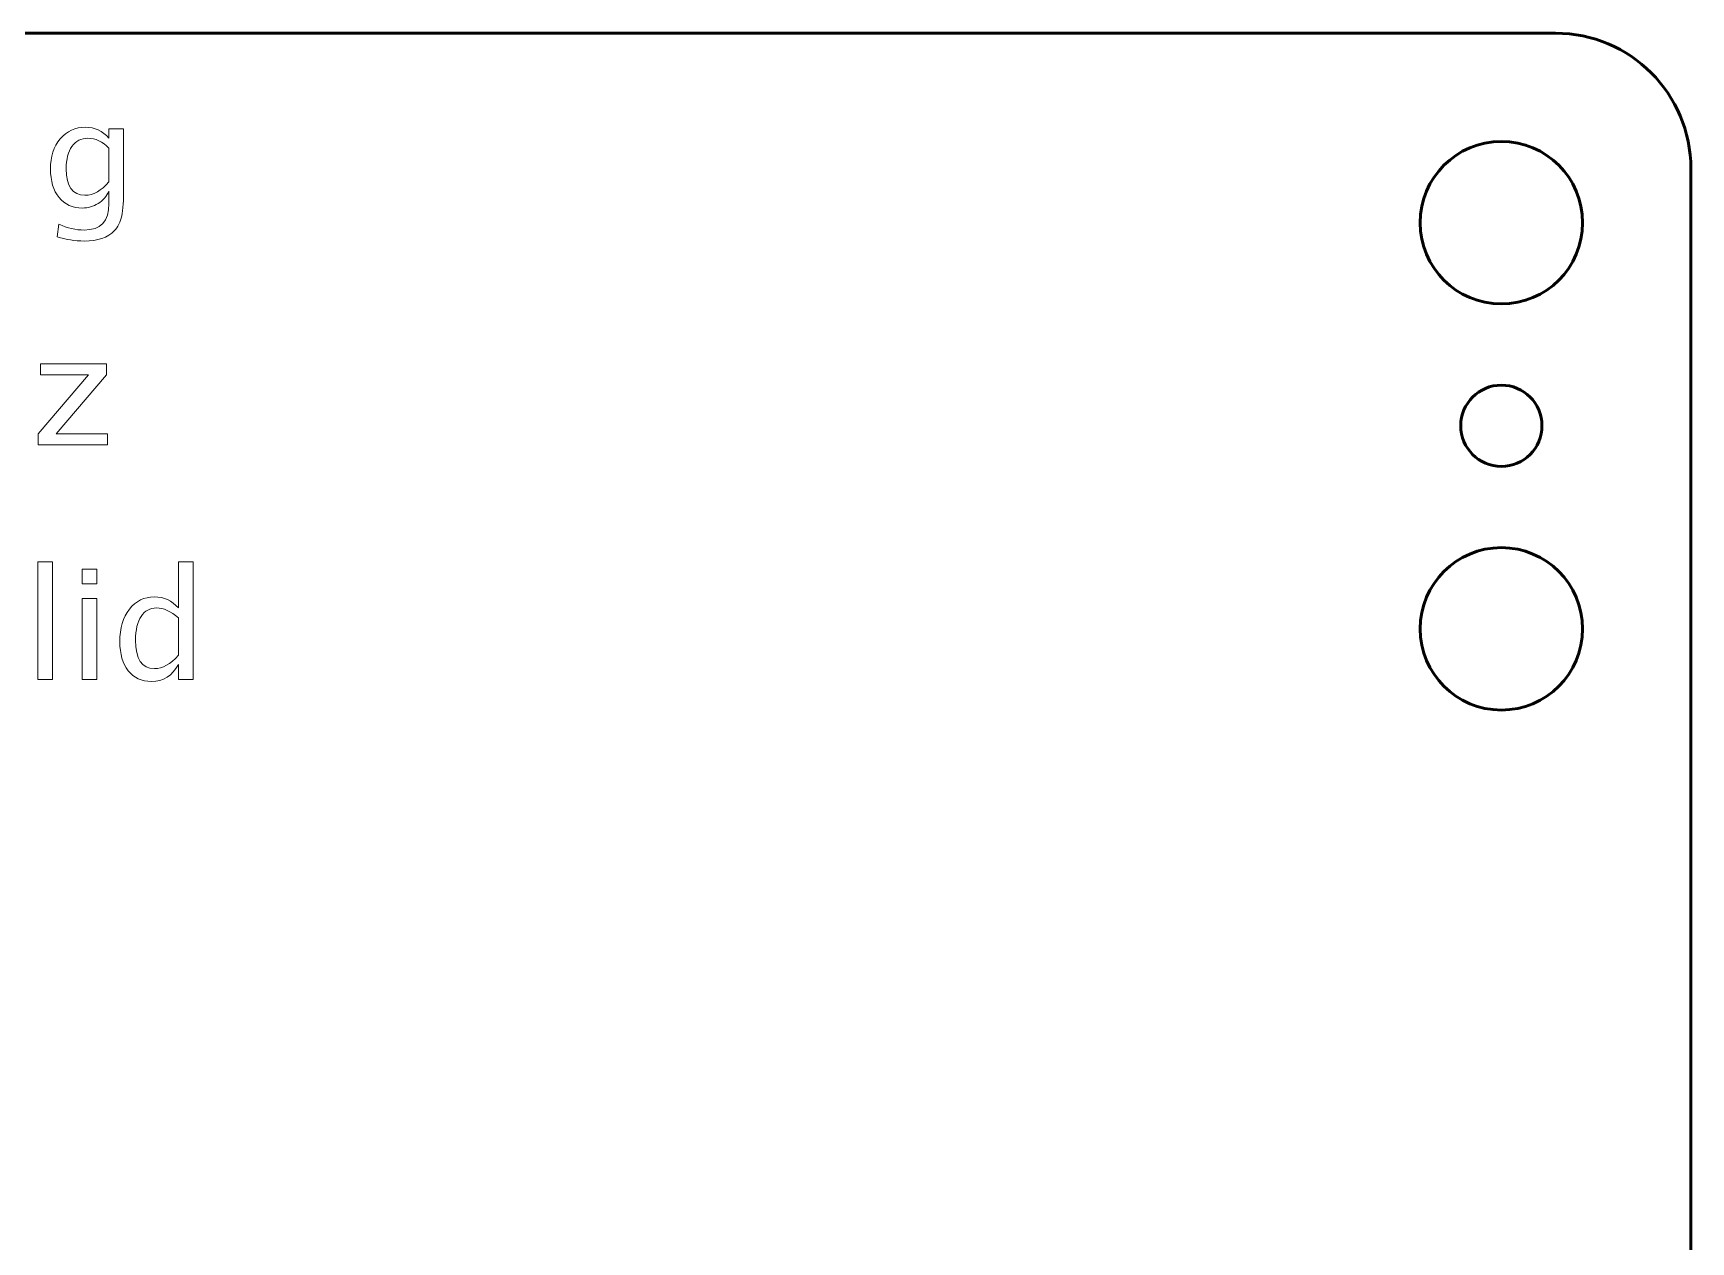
# Model space of a CAD drawing. Header units: centimetres. Extents: x -10.4 to 10.4, y -14.9 to 14.9.
# Drawn here: x 4.33 to 10.45, y 10.49 to 14.95 of the extents above; entities that cross this region are included whole.
import ezdxf

# ---------------------------------------------------------------- set-up
doc = ezdxf.new("R2010")
doc.units = ezdxf.units.CM
doc.header["$MEASUREMENT"] = 0
doc.layers.add('Layer 1', color=7, linetype='Continuous')

msp = doc.modelspace()

# ---------------------------------------------------------------- linework, layer by layer
at = {"layer": 'Layer 1', "lineweight": 53}
for centre, major_axis in [((9.74999, 14.24999), (0, 0.30001)), ((9.75, 13.5), (0, 0.15)), ((9.74999, 12.74999), (0, 0.30001))]:
    msp.add_ellipse(centre, major_axis=major_axis, ratio=1, dxfattribs=at)
msp.add_open_spline([(-10.45, -14.45), (-10.45, -14.45), (-10.45, 14.45), (-10.45, 14.45), (-10.45, 14.45), (-10.45, 14.72614), (-10.22614, 14.95), (-9.95, 14.95), (-9.95, 14.95), (-9.95, 14.95), (9.95, 14.95), (9.95, 14.95), (9.95, 14.95), (10.22614, 14.95), (10.45, 14.72614), (10.45, 14.45), (10.45, 14.45), (10.45, 14.45), (10.45, -14.45), (10.45, -14.45), (10.45, -14.45), (10.45, -14.72614), (10.22614, -14.95), (9.95, -14.95), (9.95, -14.95), (9.95, -14.95), (-9.95, -14.95), (-9.95, -14.95), (-9.95, -14.95), (-10.22614, -14.95), (-10.45, -14.72614), (-10.45, -14.45)], degree=3, knots=[0, 0, 0, 0, 0.1111111, 0.1111111, 0.1111111, 0.1111111, 0.2222222, 0.2222222, 0.2222222, 0.2222222, 0.3333333, 0.3333333, 0.3333333, 0.3333333, 0.4444444, 0.4444444, 0.4444444, 0.4444444, 0.5555556, 0.5555556, 0.5555556, 0.5555556, 0.6666667, 0.6666667, 0.6666667, 0.6666667, 0.7777778, 0.7777778, 0.7777778, 0.7777778, 1, 1, 1, 1], dxfattribs=at)
at = {"layer": 'Layer 1', "color": 5, "lineweight": 9}
for points, knots in [([(4.4148, 14.19798), (4.4148, 14.19798), (4.42119, 14.24483), (4.42119, 14.24483), (4.42119, 14.24483), (4.45261, 14.23015), (4.48375, 14.22281), (4.51451, 14.22281), (4.51451, 14.22281), (4.57557, 14.22281), (4.60614, 14.25518), (4.60614, 14.3198), (4.60614, 14.3198), (4.60614, 14.3198), (4.60614, 14.36684), (4.60614, 14.36684), (4.60614, 14.36684), (4.59673, 14.34699), (4.58337, 14.33166), (4.56597, 14.32065), (4.56597, 14.32065), (4.54857, 14.30964), (4.52919, 14.30409), (4.50783, 14.30409), (4.50783, 14.30409), (4.47162, 14.30409), (4.44292, 14.31708), (4.42176, 14.34304), (4.42176, 14.34304), (4.40059, 14.369), (4.38996, 14.40419), (4.38996, 14.44859), (4.38996, 14.44859), (4.38996, 14.49403), (4.402, 14.53109), (4.42608, 14.55978), (4.42608, 14.55978), (4.45026, 14.58838), (4.4814, 14.60268), (4.51969, 14.60268), (4.51969, 14.60268), (4.55318, 14.60268), (4.58206, 14.58914), (4.60614, 14.56195), (4.60614, 14.56195), (4.60614, 14.56195), (4.60614, 14.59647), (4.60614, 14.59647), (4.60614, 14.59647), (4.60614, 14.59647), (4.66033, 14.59647), (4.66033, 14.59647), (4.66033, 14.59647), (4.66033, 14.59647), (4.66033, 14.37898), (4.66033, 14.37898), (4.66033, 14.37898), (4.66033, 14.33222), (4.65788, 14.2976), (4.65299, 14.27512), (4.65299, 14.27512), (4.64819, 14.25264), (4.63897, 14.2342), (4.62561, 14.2199), (4.62561, 14.2199), (4.60191, 14.19478), (4.56484, 14.18217), (4.51451, 14.18217), (4.51451, 14.18217), (4.47999, 14.18217), (4.44678, 14.18744), (4.4148, 14.19798)], [0, 0, 0, 0, 0.0526316, 0.0526316, 0.0526316, 0.0526316, 0.1052632, 0.1052632, 0.1052632, 0.1052632, 0.1578947, 0.1578947, 0.1578947, 0.1578947, 0.2105263, 0.2105263, 0.2105263, 0.2105263, 0.2631579, 0.2631579, 0.2631579, 0.2631579, 0.3157895, 0.3157895, 0.3157895, 0.3157895, 0.3684211, 0.3684211, 0.3684211, 0.3684211, 0.4210526, 0.4210526, 0.4210526, 0.4210526, 0.4736842, 0.4736842, 0.4736842, 0.4736842, 0.5263158, 0.5263158, 0.5263158, 0.5263158, 0.5789474, 0.5789474, 0.5789474, 0.5789474, 0.6315789, 0.6315789, 0.6315789, 0.6315789, 0.6842105, 0.6842105, 0.6842105, 0.6842105, 0.7368421, 0.7368421, 0.7368421, 0.7368421, 0.7894737, 0.7894737, 0.7894737, 0.7894737, 0.8421053, 0.8421053, 0.8421053, 0.8421053, 0.8947368, 0.8947368, 0.8947368, 0.8947368, 1, 1, 1, 1]), ([(4.60614, 14.4008), (4.60614, 14.4008), (4.60614, 14.52488), (4.60614, 14.52488), (4.60614, 14.52488), (4.58225, 14.54962), (4.55619, 14.56204), (4.52806, 14.56204), (4.52806, 14.56204), (4.50304, 14.56204), (4.48347, 14.55207), (4.46936, 14.53203), (4.46936, 14.53203), (4.45515, 14.51209), (4.4481, 14.48434), (4.4481, 14.44897), (4.4481, 14.44897), (4.4481, 14.38396), (4.47115, 14.35151), (4.51734, 14.35151), (4.51734, 14.35151), (4.54876, 14.35151), (4.57839, 14.36797), (4.60614, 14.4008)], [0, 0, 0, 0, 0.1428571, 0.1428571, 0.1428571, 0.1428571, 0.2857143, 0.2857143, 0.2857143, 0.2857143, 0.4285714, 0.4285714, 0.4285714, 0.4285714, 0.5714286, 0.5714286, 0.5714286, 0.5714286, 0.7142857, 0.7142857, 0.7142857, 0.7142857, 1, 1, 1, 1]), ([(4.34453, 13.42997), (4.34453, 13.42997), (4.34453, 13.47061), (4.34453, 13.47061), (4.34453, 13.47061), (4.34453, 13.47061), (4.53013, 13.68848), (4.53013, 13.68848), (4.53013, 13.68848), (4.53013, 13.68848), (4.35309, 13.68848), (4.35309, 13.68848), (4.35309, 13.68848), (4.35309, 13.68848), (4.35309, 13.72912), (4.35309, 13.72912), (4.35309, 13.72912), (4.35309, 13.72912), (4.59683, 13.72912), (4.59683, 13.72912), (4.59683, 13.72912), (4.59683, 13.72912), (4.59683, 13.68848), (4.59683, 13.68848), (4.59683, 13.68848), (4.59683, 13.68848), (4.41122, 13.47061), (4.41122, 13.47061), (4.41122, 13.47061), (4.41122, 13.47061), (4.60022, 13.47061), (4.60022, 13.47061), (4.60022, 13.47061), (4.60022, 13.47061), (4.60022, 13.42997), (4.60022, 13.42997), (4.60022, 13.42997), (4.60022, 13.42997), (4.34453, 13.42997), (4.34453, 13.42997)], [0, 0, 0, 0, 0.0909091, 0.0909091, 0.0909091, 0.0909091, 0.1818182, 0.1818182, 0.1818182, 0.1818182, 0.2727273, 0.2727273, 0.2727273, 0.2727273, 0.3636364, 0.3636364, 0.3636364, 0.3636364, 0.4545455, 0.4545455, 0.4545455, 0.4545455, 0.5454545, 0.5454545, 0.5454545, 0.5454545, 0.6363636, 0.6363636, 0.6363636, 0.6363636, 0.7272727, 0.7272727, 0.7272727, 0.7272727, 0.8181818, 0.8181818, 0.8181818, 0.8181818, 1, 1, 1, 1]), ([(4.34369, 12.56262), (4.34369, 12.56262), (4.34369, 12.9978), (4.34369, 12.9978), (4.34369, 12.9978), (4.34369, 12.9978), (4.39787, 12.9978), (4.39787, 12.9978), (4.39787, 12.9978), (4.39787, 12.9978), (4.39787, 12.56262), (4.39787, 12.56262), (4.39787, 12.56262), (4.39787, 12.56262), (4.34369, 12.56262), (4.34369, 12.56262)], [0, 0, 0, 0, 0.2, 0.2, 0.2, 0.2, 0.4, 0.4, 0.4, 0.4, 0.6, 0.6, 0.6, 0.6, 1, 1, 1, 1]), ([(4.8624, 12.56262), (4.8624, 12.56262), (4.8624, 12.61878), (4.8624, 12.61878), (4.8624, 12.61878), (4.84029, 12.57683), (4.80699, 12.55585), (4.76249, 12.55585), (4.76249, 12.55585), (4.72637, 12.55585), (4.69796, 12.56892), (4.67726, 12.59517), (4.67726, 12.59517), (4.65657, 12.62142), (4.64622, 12.65726), (4.64622, 12.7027), (4.64622, 12.7027), (4.64622, 12.75237), (4.65798, 12.79235), (4.6814, 12.82264), (4.6814, 12.82264), (4.70492, 12.85284), (4.73578, 12.86798), (4.77407, 12.86798), (4.77407, 12.86798), (4.80953, 12.86798), (4.83907, 12.85444), (4.8624, 12.82725), (4.8624, 12.82725), (4.8624, 12.82725), (4.8624, 12.9978), (4.8624, 12.9978), (4.8624, 12.9978), (4.8624, 12.9978), (4.91659, 12.9978), (4.91659, 12.9978), (4.91659, 12.9978), (4.91659, 12.9978), (4.91659, 12.56262), (4.91659, 12.56262), (4.91659, 12.56262), (4.91659, 12.56262), (4.8624, 12.56262), (4.8624, 12.56262)], [0, 0, 0, 0, 0.0833333, 0.0833333, 0.0833333, 0.0833333, 0.1666667, 0.1666667, 0.1666667, 0.1666667, 0.25, 0.25, 0.25, 0.25, 0.3333333, 0.3333333, 0.3333333, 0.3333333, 0.4166667, 0.4166667, 0.4166667, 0.4166667, 0.5, 0.5, 0.5, 0.5, 0.5833333, 0.5833333, 0.5833333, 0.5833333, 0.6666667, 0.6666667, 0.6666667, 0.6666667, 0.75, 0.75, 0.75, 0.75, 0.8333333, 0.8333333, 0.8333333, 0.8333333, 1, 1, 1, 1]), ([(4.50681, 12.91652), (4.50681, 12.91652), (4.50681, 12.97071), (4.50681, 12.97071), (4.50681, 12.97071), (4.50681, 12.97071), (4.56099, 12.97071), (4.56099, 12.97071), (4.56099, 12.97071), (4.56099, 12.97071), (4.56099, 12.91652), (4.56099, 12.91652), (4.56099, 12.91652), (4.56099, 12.91652), (4.50681, 12.91652), (4.50681, 12.91652)], [0, 0, 0, 0, 0.2, 0.2, 0.2, 0.2, 0.4, 0.4, 0.4, 0.4, 0.6, 0.6, 0.6, 0.6, 1, 1, 1, 1]), ([(4.50681, 12.56262), (4.50681, 12.56262), (4.50681, 12.86177), (4.50681, 12.86177), (4.50681, 12.86177), (4.50681, 12.86177), (4.56099, 12.86177), (4.56099, 12.86177), (4.56099, 12.86177), (4.56099, 12.86177), (4.56099, 12.56262), (4.56099, 12.56262), (4.56099, 12.56262), (4.56099, 12.56262), (4.50681, 12.56262), (4.50681, 12.56262)], [0, 0, 0, 0, 0.2, 0.2, 0.2, 0.2, 0.4, 0.4, 0.4, 0.4, 0.6, 0.6, 0.6, 0.6, 1, 1, 1, 1]), ([(4.8624, 12.79018), (4.83427, 12.81492), (4.80765, 12.82734), (4.78244, 12.82734), (4.78244, 12.82734), (4.7576, 12.82734), (4.73841, 12.81699), (4.72477, 12.7962), (4.72477, 12.7962), (4.71113, 12.77551), (4.70436, 12.74616), (4.70436, 12.70815), (4.70436, 12.70815), (4.70436, 12.63825), (4.7275, 12.60326), (4.77388, 12.60326), (4.77388, 12.60326), (4.80398, 12.60326), (4.83352, 12.61972), (4.8624, 12.65255), (4.8624, 12.65255), (4.8624, 12.65255), (4.8624, 12.79018), (4.8624, 12.79018)], [0, 0, 0, 0, 0.1428571, 0.1428571, 0.1428571, 0.1428571, 0.2857143, 0.2857143, 0.2857143, 0.2857143, 0.4285714, 0.4285714, 0.4285714, 0.4285714, 0.5714286, 0.5714286, 0.5714286, 0.5714286, 0.7142857, 0.7142857, 0.7142857, 0.7142857, 1, 1, 1, 1])]:
    msp.add_open_spline(points, degree=3, knots=knots, dxfattribs=at)

doc.saveas('drawing.dxf')
